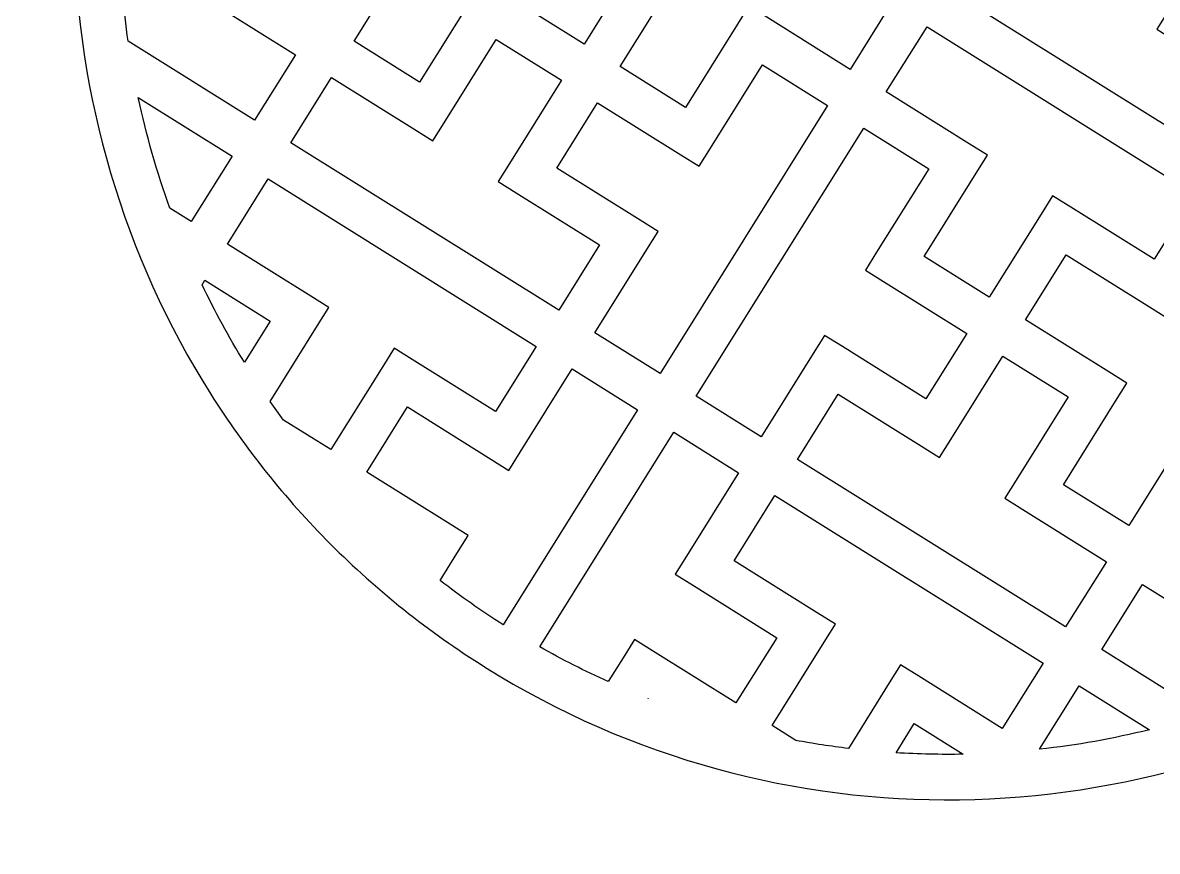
# Model space of a CAD drawing. Header units: centimetres. Extents: x -19.68 to -10.97, y -9.23 to -0.51.
# Drawn here: x -19.68 to -14.28, y -9.23 to -5.28 of the extents above; entities that cross this region are included whole.
import ezdxf

# ---------------------------------------------------------------- set-up
doc = ezdxf.new("R2010")
doc.units = ezdxf.units.CM
doc.header["$MEASUREMENT"] = 0
doc.layers.add('layer 1', color=7, linetype='Continuous')

msp = doc.modelspace()

# ---------------------------------------------------------------- linework, layer by layer
at = {"layer": 'layer 1', "color": 250}
for points, knots in [([(-13.06073, -1.27615), (-13.06073, -1.27615), (-13.0605, -1.27626), (-13.0605, -1.27626), (-13.0605, -1.27626), (-12.08755, -1.88426), (-11.45176, -2.83496), (-11.21123, -3.87684), (-11.21123, -3.87684), (-10.97074, -4.91847), (-11.12537, -6.05137), (-11.73313, -7.0241), (-11.73313, -7.0241), (-11.73313, -7.0241), (-11.7332, -7.02417), (-11.7332, -7.02417), (-11.7332, -7.02417), (-11.7332, -7.02417), (-11.73331, -7.0244), (-11.73331, -7.0244), (-11.73331, -7.0244), (-11.90343, -7.29662), (-12.10067, -7.54272), (-12.31949, -7.76135), (-12.31949, -7.76135), (-12.53783, -7.97951), (-12.77767, -8.17007), (-13.03343, -8.33173), (-13.03343, -8.33173), (-14.34775, -9.1625), (-16.08064, -9.22691), (-17.48136, -8.35165), (-17.48136, -8.35165), (-17.48136, -8.35165), (-17.48135, -8.35164), (-17.48135, -8.35164), (-17.48135, -8.35164), (-17.48135, -8.35164), (-17.48146, -8.35159), (-17.48146, -8.35159), (-17.48146, -8.35159), (-17.75368, -8.18148), (-17.99977, -7.98423), (-18.21841, -7.76541), (-18.21841, -7.76541), (-18.43657, -7.54707), (-18.62713, -7.30724), (-18.78879, -7.05148), (-18.78879, -7.05148), (-19.61956, -5.73715), (-19.68397, -4.00426), (-18.80871, -2.60354), (-18.80871, -2.60354), (-18.80871, -2.60354), (-18.8087, -2.60355), (-18.8087, -2.60355), (-18.8087, -2.60355), (-18.8087, -2.60355), (-18.80865, -2.60344), (-18.80865, -2.60344), (-18.80865, -2.60344), (-18.20064, -1.63049), (-17.24994, -0.9947), (-16.20806, -0.75416), (-16.20806, -0.75416), (-15.16643, -0.51369), (-14.03354, -0.66831), (-13.0608, -1.27608), (-13.0608, -1.27608), (-13.0608, -1.27608), (-13.06073, -1.27615), (-13.06073, -1.27615)], [0, 0, 0, 0, 0.0526316, 0.0526316, 0.0526316, 0.0526316, 0.1052632, 0.1052632, 0.1052632, 0.1052632, 0.1578947, 0.1578947, 0.1578947, 0.1578947, 0.2105263, 0.2105263, 0.2105263, 0.2105263, 0.2631579, 0.2631579, 0.2631579, 0.2631579, 0.3157895, 0.3157895, 0.3157895, 0.3157895, 0.3684211, 0.3684211, 0.3684211, 0.3684211, 0.4210526, 0.4210526, 0.4210526, 0.4210526, 0.4736842, 0.4736842, 0.4736842, 0.4736842, 0.5263158, 0.5263158, 0.5263158, 0.5263158, 0.5789474, 0.5789474, 0.5789474, 0.5789474, 0.6315789, 0.6315789, 0.6315789, 0.6315789, 0.6842105, 0.6842105, 0.6842105, 0.6842105, 0.7368421, 0.7368421, 0.7368421, 0.7368421, 0.7894737, 0.7894737, 0.7894737, 0.7894737, 0.8421053, 0.8421053, 0.8421053, 0.8421053, 0.8947368, 0.8947368, 0.8947368, 0.8947368, 1, 1, 1, 1]), ([(-17.30941, -4.0974), (-17.30941, -4.0974), (-18.10634, -5.37276), (-18.10634, -5.37276), (-18.10634, -5.37276), (-18.10634, -5.37276), (-17.79597, -5.5667), (-17.79597, -5.5667), (-17.79597, -5.5667), (-17.79597, -5.5667), (-17.54836, -5.17043), (-17.54836, -5.17043), (-17.54836, -5.17043), (-17.54836, -5.17043), (-17.49447, -5.0842), (-17.49447, -5.0842), (-17.49447, -5.0842), (-17.49447, -5.0842), (-17.40859, -5.13787), (-17.40859, -5.13787), (-17.40859, -5.13787), (-17.40859, -5.13787), (-17.01199, -5.38569), (-17.01199, -5.38569), (-17.01199, -5.38569), (-17.01199, -5.38569), (-16.81805, -5.07532), (-16.81805, -5.07532), (-16.81805, -5.07532), (-16.81805, -5.07532), (-17.2143, -4.8277), (-17.2143, -4.8277), (-17.2143, -4.8277), (-17.2143, -4.8277), (-17.30053, -4.77382), (-17.30053, -4.77382), (-17.30053, -4.77382), (-17.30053, -4.77382), (-17.24686, -4.68794), (-17.24686, -4.68794), (-17.24686, -4.68794), (-17.24686, -4.68794), (-16.99904, -4.29134), (-16.99904, -4.29134), (-16.99904, -4.29134), (-16.99904, -4.29134), (-17.30941, -4.0974), (-17.30941, -4.0974)], [0, 0, 0, 0, 0.0769231, 0.0769231, 0.0769231, 0.0769231, 0.1538462, 0.1538462, 0.1538462, 0.1538462, 0.2307692, 0.2307692, 0.2307692, 0.2307692, 0.3076923, 0.3076923, 0.3076923, 0.3076923, 0.3846154, 0.3846154, 0.3846154, 0.3846154, 0.4615385, 0.4615385, 0.4615385, 0.4615385, 0.5384615, 0.5384615, 0.5384615, 0.5384615, 0.6153846, 0.6153846, 0.6153846, 0.6153846, 0.6923077, 0.6923077, 0.6923077, 0.6923077, 0.7692308, 0.7692308, 0.7692308, 0.7692308, 0.8461538, 0.8461538, 0.8461538, 0.8461538, 1, 1, 1, 1]), ([(-15.74552, -5.50619), (-15.74552, -5.50619), (-15.55157, -5.19581), (-15.55157, -5.19581), (-15.55157, -5.19581), (-15.55157, -5.19581), (-16.82693, -4.39888), (-16.82693, -4.39888), (-16.82693, -4.39888), (-16.82693, -4.39888), (-17.02087, -4.70926), (-17.02087, -4.70926), (-17.02087, -4.70926), (-17.02087, -4.70926), (-16.62461, -4.95687), (-16.62461, -4.95687), (-16.62461, -4.95687), (-16.62461, -4.95687), (-16.53838, -5.01075), (-16.53838, -5.01075), (-16.53838, -5.01075), (-16.53838, -5.01075), (-16.59205, -5.09664), (-16.59205, -5.09664), (-16.59205, -5.09664), (-16.59205, -5.09664), (-16.83988, -5.49324), (-16.83988, -5.49324), (-16.83988, -5.49324), (-16.83988, -5.49324), (-16.5295, -5.68718), (-16.5295, -5.68718), (-16.5295, -5.68718), (-16.5295, -5.68718), (-16.28189, -5.29092), (-16.28189, -5.29092), (-16.28189, -5.29092), (-16.28189, -5.29092), (-16.228, -5.20469), (-16.228, -5.20469), (-16.228, -5.20469), (-16.228, -5.20469), (-16.14212, -5.25836), (-16.14212, -5.25836), (-16.14212, -5.25836), (-16.14212, -5.25836), (-15.74552, -5.50619), (-15.74552, -5.50619)], [0, 0, 0, 0, 0.0769231, 0.0769231, 0.0769231, 0.0769231, 0.1538462, 0.1538462, 0.1538462, 0.1538462, 0.2307692, 0.2307692, 0.2307692, 0.2307692, 0.3076923, 0.3076923, 0.3076923, 0.3076923, 0.3846154, 0.3846154, 0.3846154, 0.3846154, 0.4615385, 0.4615385, 0.4615385, 0.4615385, 0.5384615, 0.5384615, 0.5384615, 0.5384615, 0.6153846, 0.6153846, 0.6153846, 0.6153846, 0.6923077, 0.6923077, 0.6923077, 0.6923077, 0.7692308, 0.7692308, 0.7692308, 0.7692308, 0.8461538, 0.8461538, 0.8461538, 0.8461538, 1, 1, 1, 1]), ([(-19.22123, -4.9154), (-19.21691, -5.06824), (-19.20377, -5.22052), (-19.18206, -5.37144), (-19.18206, -5.37144), (-19.18206, -5.37144), (-18.57994, -5.74769), (-18.57994, -5.74769), (-18.57994, -5.74769), (-18.57994, -5.74769), (-18.38601, -5.43732), (-18.38601, -5.43732), (-18.38601, -5.43732), (-18.38601, -5.43732), (-18.78227, -5.1897), (-18.78227, -5.1897), (-18.78227, -5.1897), (-18.78227, -5.1897), (-18.86849, -5.13582), (-18.86849, -5.13582), (-18.86849, -5.13582), (-18.86849, -5.13582), (-18.81483, -5.04993), (-18.81483, -5.04993), (-18.81483, -5.04993), (-18.81483, -5.04993), (-18.567, -4.65334), (-18.567, -4.65334), (-18.567, -4.65334), (-18.567, -4.65334), (-18.87738, -4.45939), (-18.87738, -4.45939), (-18.87738, -4.45939), (-18.87738, -4.45939), (-19.12499, -4.85565), (-19.12499, -4.85565), (-19.12499, -4.85565), (-19.12499, -4.85565), (-19.17887, -4.94188), (-19.17887, -4.94188), (-19.17887, -4.94188), (-19.17887, -4.94188), (-19.22123, -4.9154), (-19.22123, -4.9154)], [0, 0, 0, 0, 0.0833333, 0.0833333, 0.0833333, 0.0833333, 0.1666667, 0.1666667, 0.1666667, 0.1666667, 0.25, 0.25, 0.25, 0.25, 0.3333333, 0.3333333, 0.3333333, 0.3333333, 0.4166667, 0.4166667, 0.4166667, 0.4166667, 0.5, 0.5, 0.5, 0.5, 0.5833333, 0.5833333, 0.5833333, 0.5833333, 0.6666667, 0.6666667, 0.6666667, 0.6666667, 0.75, 0.75, 0.75, 0.75, 0.8333333, 0.8333333, 0.8333333, 0.8333333, 1, 1, 1, 1]), ([(-15.07797, -4.82088), (-15.07797, -4.82088), (-15.27191, -5.13125), (-15.27191, -5.13125), (-15.27191, -5.13125), (-15.27191, -5.13125), (-13.99776, -5.92743), (-13.99776, -5.92743), (-13.99776, -5.92743), (-13.99776, -5.92743), (-13.80382, -5.61705), (-13.80382, -5.61705), (-13.80382, -5.61705), (-13.80382, -5.61705), (-14.20009, -5.36944), (-14.20009, -5.36944), (-14.20009, -5.36944), (-14.20009, -5.36944), (-14.28631, -5.31555), (-14.28631, -5.31555), (-14.28631, -5.31555), (-14.28631, -5.31555), (-14.23265, -5.22967), (-14.23265, -5.22967), (-14.23265, -5.22967), (-14.23265, -5.22967), (-13.98482, -4.83307), (-13.98482, -4.83307), (-13.98482, -4.83307), (-13.98482, -4.83307), (-14.2952, -4.63912), (-14.2952, -4.63912), (-14.2952, -4.63912), (-14.2952, -4.63912), (-14.54281, -5.03539), (-14.54281, -5.03539), (-14.54281, -5.03539), (-14.54281, -5.03539), (-14.59669, -5.12161), (-14.59669, -5.12161), (-14.59669, -5.12161), (-14.59669, -5.12161), (-14.68258, -5.06795), (-14.68258, -5.06795), (-14.68258, -5.06795), (-14.68258, -5.06795), (-15.07797, -4.82088), (-15.07797, -4.82088)], [0, 0, 0, 0, 0.0769231, 0.0769231, 0.0769231, 0.0769231, 0.1538462, 0.1538462, 0.1538462, 0.1538462, 0.2307692, 0.2307692, 0.2307692, 0.2307692, 0.3076923, 0.3076923, 0.3076923, 0.3076923, 0.3846154, 0.3846154, 0.3846154, 0.3846154, 0.4615385, 0.4615385, 0.4615385, 0.4615385, 0.5384615, 0.5384615, 0.5384615, 0.5384615, 0.6153846, 0.6153846, 0.6153846, 0.6153846, 0.6923077, 0.6923077, 0.6923077, 0.6923077, 0.7692308, 0.7692308, 0.7692308, 0.7692308, 0.8461538, 0.8461538, 0.8461538, 0.8461538, 1, 1, 1, 1]), ([(-15.37946, -5.30336), (-15.37946, -5.30336), (-15.5734, -5.61373), (-15.5734, -5.61373), (-15.5734, -5.61373), (-15.5734, -5.61373), (-15.17835, -5.86059), (-15.17835, -5.86059), (-15.17835, -5.86059), (-15.17835, -5.86059), (-15.09212, -5.91447), (-15.09212, -5.91447), (-15.09212, -5.91447), (-15.09212, -5.91447), (-15.14579, -6.00036), (-15.14579, -6.00036), (-15.14579, -6.00036), (-15.14579, -6.00036), (-15.39361, -6.39696), (-15.39361, -6.39696), (-15.39361, -6.39696), (-15.39361, -6.39696), (-15.08324, -6.59091), (-15.08324, -6.59091), (-15.08324, -6.59091), (-15.08324, -6.59091), (-14.83563, -6.19464), (-14.83563, -6.19464), (-14.83563, -6.19464), (-14.83563, -6.19464), (-14.78174, -6.10841), (-14.78174, -6.10841), (-14.78174, -6.10841), (-14.78174, -6.10841), (-14.69586, -6.16208), (-14.69586, -6.16208), (-14.69586, -6.16208), (-14.69586, -6.16208), (-14.29926, -6.40991), (-14.29926, -6.40991), (-14.29926, -6.40991), (-14.29926, -6.40991), (-14.10531, -6.09954), (-14.10531, -6.09954), (-14.10531, -6.09954), (-14.10531, -6.09954), (-15.37946, -5.30336), (-15.37946, -5.30336)], [0, 0, 0, 0, 0.0769231, 0.0769231, 0.0769231, 0.0769231, 0.1538462, 0.1538462, 0.1538462, 0.1538462, 0.2307692, 0.2307692, 0.2307692, 0.2307692, 0.3076923, 0.3076923, 0.3076923, 0.3076923, 0.3846154, 0.3846154, 0.3846154, 0.3846154, 0.4615385, 0.4615385, 0.4615385, 0.4615385, 0.5384615, 0.5384615, 0.5384615, 0.5384615, 0.6153846, 0.6153846, 0.6153846, 0.6153846, 0.6923077, 0.6923077, 0.6923077, 0.6923077, 0.7692308, 0.7692308, 0.7692308, 0.7692308, 0.8461538, 0.8461538, 0.8461538, 0.8461538, 1, 1, 1, 1]), ([(-18.21389, -5.54487), (-18.21389, -5.54487), (-18.40783, -5.85523), (-18.40783, -5.85523), (-18.40783, -5.85523), (-18.40783, -5.85523), (-17.13248, -6.65216), (-17.13248, -6.65216), (-17.13248, -6.65216), (-17.13248, -6.65216), (-16.93854, -6.34179), (-16.93854, -6.34179), (-16.93854, -6.34179), (-16.93854, -6.34179), (-17.3348, -6.09418), (-17.3348, -6.09418), (-17.3348, -6.09418), (-17.3348, -6.09418), (-17.42103, -6.04029), (-17.42103, -6.04029), (-17.42103, -6.04029), (-17.42103, -6.04029), (-17.36736, -5.95441), (-17.36736, -5.95441), (-17.36736, -5.95441), (-17.36736, -5.95441), (-17.11954, -5.55781), (-17.11954, -5.55781), (-17.11954, -5.55781), (-17.11954, -5.55781), (-17.42991, -5.36386), (-17.42991, -5.36386), (-17.42991, -5.36386), (-17.42991, -5.36386), (-17.67752, -5.76013), (-17.67752, -5.76013), (-17.67752, -5.76013), (-17.67752, -5.76013), (-17.7314, -5.84635), (-17.7314, -5.84635), (-17.7314, -5.84635), (-17.7314, -5.84635), (-17.81729, -5.79269), (-17.81729, -5.79269), (-17.81729, -5.79269), (-17.81729, -5.79269), (-18.21389, -5.54487), (-18.21389, -5.54487)], [0, 0, 0, 0, 0.0769231, 0.0769231, 0.0769231, 0.0769231, 0.1538462, 0.1538462, 0.1538462, 0.1538462, 0.2307692, 0.2307692, 0.2307692, 0.2307692, 0.3076923, 0.3076923, 0.3076923, 0.3076923, 0.3846154, 0.3846154, 0.3846154, 0.3846154, 0.4615385, 0.4615385, 0.4615385, 0.4615385, 0.5384615, 0.5384615, 0.5384615, 0.5384615, 0.6153846, 0.6153846, 0.6153846, 0.6153846, 0.6923077, 0.6923077, 0.6923077, 0.6923077, 0.7692308, 0.7692308, 0.7692308, 0.7692308, 0.8461538, 0.8461538, 0.8461538, 0.8461538, 1, 1, 1, 1]), ([(-16.64999, -6.95365), (-16.64999, -6.95365), (-15.85306, -5.6783), (-15.85306, -5.6783), (-15.85306, -5.6783), (-15.85306, -5.6783), (-16.16344, -5.48436), (-16.16344, -5.48436), (-16.16344, -5.48436), (-16.16344, -5.48436), (-16.41105, -5.88062), (-16.41105, -5.88062), (-16.41105, -5.88062), (-16.41105, -5.88062), (-16.46492, -5.96684), (-16.46492, -5.96684), (-16.46492, -5.96684), (-16.46492, -5.96684), (-16.55082, -5.91318), (-16.55082, -5.91318), (-16.55082, -5.91318), (-16.55082, -5.91318), (-16.94743, -5.66535), (-16.94743, -5.66535), (-16.94743, -5.66535), (-16.94743, -5.66535), (-17.14137, -5.97573), (-17.14137, -5.97573), (-17.14137, -5.97573), (-17.14137, -5.97573), (-16.7451, -6.22334), (-16.7451, -6.22334), (-16.7451, -6.22334), (-16.7451, -6.22334), (-16.65887, -6.27722), (-16.65887, -6.27722), (-16.65887, -6.27722), (-16.65887, -6.27722), (-16.71254, -6.36311), (-16.71254, -6.36311), (-16.71254, -6.36311), (-16.71254, -6.36311), (-16.96036, -6.75971), (-16.96036, -6.75971), (-16.96036, -6.75971), (-16.96036, -6.75971), (-16.64999, -6.95365), (-16.64999, -6.95365)], [0, 0, 0, 0, 0.0769231, 0.0769231, 0.0769231, 0.0769231, 0.1538462, 0.1538462, 0.1538462, 0.1538462, 0.2307692, 0.2307692, 0.2307692, 0.2307692, 0.3076923, 0.3076923, 0.3076923, 0.3076923, 0.3846154, 0.3846154, 0.3846154, 0.3846154, 0.4615385, 0.4615385, 0.4615385, 0.4615385, 0.5384615, 0.5384615, 0.5384615, 0.5384615, 0.6153846, 0.6153846, 0.6153846, 0.6153846, 0.6923077, 0.6923077, 0.6923077, 0.6923077, 0.7692308, 0.7692308, 0.7692308, 0.7692308, 0.8461538, 0.8461538, 0.8461538, 0.8461538, 1, 1, 1, 1]), ([(-19.13389, -5.64086), (-19.09566, -5.81923), (-19.0453, -5.99496), (-18.98306, -6.16666), (-18.98306, -6.16666), (-18.98306, -6.16666), (-18.88143, -6.23017), (-18.88143, -6.23017), (-18.88143, -6.23017), (-18.88143, -6.23017), (-18.68749, -5.9198), (-18.68749, -5.9198), (-18.68749, -5.9198), (-18.68749, -5.9198), (-19.13389, -5.64086), (-19.13389, -5.64086)], [0, 0, 0, 0, 0.2, 0.2, 0.2, 0.2, 0.4, 0.4, 0.4, 0.4, 0.6, 0.6, 0.6, 0.6, 1, 1, 1, 1]), ([(-15.68095, -5.78585), (-15.68095, -5.78585), (-16.47788, -7.0612), (-16.47788, -7.0612), (-16.47788, -7.0612), (-16.47788, -7.0612), (-16.16872, -7.25439), (-16.16872, -7.25439), (-16.16872, -7.25439), (-16.16872, -7.25439), (-15.92111, -6.85813), (-15.92111, -6.85813), (-15.92111, -6.85813), (-15.92111, -6.85813), (-15.86722, -6.7719), (-15.86722, -6.7719), (-15.86722, -6.7719), (-15.86722, -6.7719), (-15.78134, -6.82557), (-15.78134, -6.82557), (-15.78134, -6.82557), (-15.78134, -6.82557), (-15.38474, -7.0734), (-15.38474, -7.0734), (-15.38474, -7.0734), (-15.38474, -7.0734), (-15.19079, -6.76302), (-15.19079, -6.76302), (-15.19079, -6.76302), (-15.19079, -6.76302), (-15.58705, -6.51541), (-15.58705, -6.51541), (-15.58705, -6.51541), (-15.58705, -6.51541), (-15.67328, -6.46152), (-15.67328, -6.46152), (-15.67328, -6.46152), (-15.67328, -6.46152), (-15.61961, -6.37564), (-15.61961, -6.37564), (-15.61961, -6.37564), (-15.61961, -6.37564), (-15.37179, -5.97904), (-15.37179, -5.97904), (-15.37179, -5.97904), (-15.37179, -5.97904), (-15.68095, -5.78585), (-15.68095, -5.78585)], [0, 0, 0, 0, 0.0769231, 0.0769231, 0.0769231, 0.0769231, 0.1538462, 0.1538462, 0.1538462, 0.1538462, 0.2307692, 0.2307692, 0.2307692, 0.2307692, 0.3076923, 0.3076923, 0.3076923, 0.3076923, 0.3846154, 0.3846154, 0.3846154, 0.3846154, 0.4615385, 0.4615385, 0.4615385, 0.4615385, 0.5384615, 0.5384615, 0.5384615, 0.5384615, 0.6153846, 0.6153846, 0.6153846, 0.6153846, 0.6923077, 0.6923077, 0.6923077, 0.6923077, 0.7692308, 0.7692308, 0.7692308, 0.7692308, 0.8461538, 0.8461538, 0.8461538, 0.8461538, 1, 1, 1, 1]), ([(-18.50639, -7.0866), (-18.48558, -7.1164), (-18.46433, -7.14595), (-18.44265, -7.17524), (-18.44265, -7.17524), (-18.44265, -7.17524), (-18.21795, -7.31565), (-18.21795, -7.31565), (-18.21795, -7.31565), (-18.21795, -7.31565), (-17.97034, -6.91938), (-17.97034, -6.91938), (-17.97034, -6.91938), (-17.97034, -6.91938), (-17.91646, -6.83316), (-17.91646, -6.83316), (-17.91646, -6.83316), (-17.91646, -6.83316), (-17.83058, -6.88683), (-17.83058, -6.88683), (-17.83058, -6.88683), (-17.83058, -6.88683), (-17.43397, -7.13466), (-17.43397, -7.13466), (-17.43397, -7.13466), (-17.43397, -7.13466), (-17.24003, -6.82428), (-17.24003, -6.82428), (-17.24003, -6.82428), (-17.24003, -6.82428), (-18.51538, -6.02735), (-18.51538, -6.02735), (-18.51538, -6.02735), (-18.51538, -6.02735), (-18.70932, -6.33772), (-18.70932, -6.33772), (-18.70932, -6.33772), (-18.70932, -6.33772), (-18.31306, -6.58534), (-18.31306, -6.58534), (-18.31306, -6.58534), (-18.31306, -6.58534), (-18.22683, -6.63921), (-18.22683, -6.63921), (-18.22683, -6.63921), (-18.22683, -6.63921), (-18.2805, -6.7251), (-18.2805, -6.7251), (-18.2805, -6.7251), (-18.2805, -6.7251), (-18.50639, -7.0866), (-18.50639, -7.0866)], [0, 0, 0, 0, 0.0714286, 0.0714286, 0.0714286, 0.0714286, 0.1428571, 0.1428571, 0.1428571, 0.1428571, 0.2142857, 0.2142857, 0.2142857, 0.2142857, 0.2857143, 0.2857143, 0.2857143, 0.2857143, 0.3571429, 0.3571429, 0.3571429, 0.3571429, 0.4285714, 0.4285714, 0.4285714, 0.4285714, 0.5, 0.5, 0.5, 0.5, 0.5714286, 0.5714286, 0.5714286, 0.5714286, 0.6428571, 0.6428571, 0.6428571, 0.6428571, 0.7142857, 0.7142857, 0.7142857, 0.7142857, 0.7857143, 0.7857143, 0.7857143, 0.7857143, 0.8571429, 0.8571429, 0.8571429, 0.8571429, 1, 1, 1, 1]), ([(-14.41855, -7.67714), (-14.41855, -7.67714), (-13.62163, -6.40178), (-13.62163, -6.40178), (-13.62163, -6.40178), (-13.62163, -6.40178), (-13.9332, -6.20709), (-13.9332, -6.20709), (-13.9332, -6.20709), (-13.9332, -6.20709), (-14.18082, -6.60335), (-14.18082, -6.60335), (-14.18082, -6.60335), (-14.18082, -6.60335), (-14.2347, -6.68958), (-14.2347, -6.68958), (-14.2347, -6.68958), (-14.2347, -6.68958), (-14.32058, -6.63591), (-14.32058, -6.63591), (-14.32058, -6.63591), (-14.32058, -6.63591), (-14.71718, -6.38808), (-14.71718, -6.38808), (-14.71718, -6.38808), (-14.71718, -6.38808), (-14.91113, -6.69846), (-14.91113, -6.69846), (-14.91113, -6.69846), (-14.91113, -6.69846), (-14.51487, -6.94607), (-14.51487, -6.94607), (-14.51487, -6.94607), (-14.51487, -6.94607), (-14.42864, -6.99995), (-14.42864, -6.99995), (-14.42864, -6.99995), (-14.42864, -6.99995), (-14.48231, -7.08584), (-14.48231, -7.08584), (-14.48231, -7.08584), (-14.48231, -7.08584), (-14.73013, -7.48244), (-14.73013, -7.48244), (-14.73013, -7.48244), (-14.73013, -7.48244), (-14.41855, -7.67714), (-14.41855, -7.67714)], [0, 0, 0, 0, 0.0769231, 0.0769231, 0.0769231, 0.0769231, 0.1538462, 0.1538462, 0.1538462, 0.1538462, 0.2307692, 0.2307692, 0.2307692, 0.2307692, 0.3076923, 0.3076923, 0.3076923, 0.3076923, 0.3846154, 0.3846154, 0.3846154, 0.3846154, 0.4615385, 0.4615385, 0.4615385, 0.4615385, 0.5384615, 0.5384615, 0.5384615, 0.5384615, 0.6153846, 0.6153846, 0.6153846, 0.6153846, 0.6923077, 0.6923077, 0.6923077, 0.6923077, 0.7692308, 0.7692308, 0.7692308, 0.7692308, 0.8461538, 0.8461538, 0.8461538, 0.8461538, 1, 1, 1, 1]), ([(-18.8302, -6.53115), (-18.76983, -6.65715), (-18.70269, -6.78021), (-18.62895, -6.89975), (-18.62895, -6.89975), (-18.62895, -6.89975), (-18.5065, -6.70378), (-18.5065, -6.70378), (-18.5065, -6.70378), (-18.5065, -6.70378), (-18.81687, -6.50983), (-18.81687, -6.50983), (-18.81687, -6.50983), (-18.81687, -6.50983), (-18.8302, -6.53115), (-18.8302, -6.53115)], [0, 0, 0, 0, 0.2, 0.2, 0.2, 0.2, 0.4, 0.4, 0.4, 0.4, 0.6, 0.6, 0.6, 0.6, 1, 1, 1, 1]), ([(-14.72004, -8.15962), (-14.72004, -8.15962), (-14.5261, -7.84925), (-14.5261, -7.84925), (-14.5261, -7.84925), (-14.5261, -7.84925), (-14.92357, -7.60088), (-14.92357, -7.60088), (-14.92357, -7.60088), (-14.92357, -7.60088), (-15.00979, -7.547), (-15.00979, -7.547), (-15.00979, -7.547), (-15.00979, -7.547), (-14.95613, -7.46112), (-14.95613, -7.46112), (-14.95613, -7.46112), (-14.95613, -7.46112), (-14.7083, -7.06452), (-14.7083, -7.06452), (-14.7083, -7.06452), (-14.7083, -7.06452), (-15.01868, -6.87057), (-15.01868, -6.87057), (-15.01868, -6.87057), (-15.01868, -6.87057), (-15.26629, -7.26683), (-15.26629, -7.26683), (-15.26629, -7.26683), (-15.26629, -7.26683), (-15.32017, -7.35306), (-15.32017, -7.35306), (-15.32017, -7.35306), (-15.32017, -7.35306), (-15.40606, -7.29939), (-15.40606, -7.29939), (-15.40606, -7.29939), (-15.40606, -7.29939), (-15.80266, -7.05157), (-15.80266, -7.05157), (-15.80266, -7.05157), (-15.80266, -7.05157), (-15.99661, -7.36194), (-15.99661, -7.36194), (-15.99661, -7.36194), (-15.99661, -7.36194), (-14.72004, -8.15962), (-14.72004, -8.15962)], [0, 0, 0, 0, 0.0769231, 0.0769231, 0.0769231, 0.0769231, 0.1538462, 0.1538462, 0.1538462, 0.1538462, 0.2307692, 0.2307692, 0.2307692, 0.2307692, 0.3076923, 0.3076923, 0.3076923, 0.3076923, 0.3846154, 0.3846154, 0.3846154, 0.3846154, 0.4615385, 0.4615385, 0.4615385, 0.4615385, 0.5384615, 0.5384615, 0.5384615, 0.5384615, 0.6153846, 0.6153846, 0.6153846, 0.6153846, 0.6923077, 0.6923077, 0.6923077, 0.6923077, 0.7692308, 0.7692308, 0.7692308, 0.7692308, 0.8461538, 0.8461538, 0.8461538, 0.8461538, 1, 1, 1, 1]), ([(-17.69681, -7.93826), (-17.60114, -8.0125), (-17.50123, -8.08297), (-17.39712, -8.14932), (-17.39712, -8.14932), (-17.39712, -8.14932), (-16.75754, -7.12577), (-16.75754, -7.12577), (-16.75754, -7.12577), (-16.75754, -7.12577), (-17.06791, -6.93183), (-17.06791, -6.93183), (-17.06791, -6.93183), (-17.06791, -6.93183), (-17.31553, -7.32809), (-17.31553, -7.32809), (-17.31553, -7.32809), (-17.31553, -7.32809), (-17.36941, -7.41431), (-17.36941, -7.41431), (-17.36941, -7.41431), (-17.36941, -7.41431), (-17.4553, -7.36065), (-17.4553, -7.36065), (-17.4553, -7.36065), (-17.4553, -7.36065), (-17.8519, -7.11282), (-17.8519, -7.11282), (-17.8519, -7.11282), (-17.8519, -7.11282), (-18.04584, -7.4232), (-18.04584, -7.4232), (-18.04584, -7.4232), (-18.04584, -7.4232), (-17.64958, -7.67081), (-17.64958, -7.67081), (-17.64958, -7.67081), (-17.64958, -7.67081), (-17.56335, -7.72469), (-17.56335, -7.72469), (-17.56335, -7.72469), (-17.56335, -7.72469), (-17.61702, -7.81058), (-17.61702, -7.81058), (-17.61702, -7.81058), (-17.61702, -7.81058), (-17.69681, -7.93826), (-17.69681, -7.93826)], [0, 0, 0, 0, 0.0769231, 0.0769231, 0.0769231, 0.0769231, 0.1538462, 0.1538462, 0.1538462, 0.1538462, 0.2307692, 0.2307692, 0.2307692, 0.2307692, 0.3076923, 0.3076923, 0.3076923, 0.3076923, 0.3846154, 0.3846154, 0.3846154, 0.3846154, 0.4615385, 0.4615385, 0.4615385, 0.4615385, 0.5384615, 0.5384615, 0.5384615, 0.5384615, 0.6153846, 0.6153846, 0.6153846, 0.6153846, 0.6923077, 0.6923077, 0.6923077, 0.6923077, 0.7692308, 0.7692308, 0.7692308, 0.7692308, 0.8461538, 0.8461538, 0.8461538, 0.8461538, 1, 1, 1, 1]), ([(-17.22315, -8.25388), (-17.11606, -8.31463), (-17.00718, -8.3699), (-16.89681, -8.4196), (-16.89681, -8.4196), (-16.89681, -8.4196), (-16.82558, -8.3056), (-16.82558, -8.3056), (-16.82558, -8.3056), (-16.82558, -8.3056), (-16.77169, -8.21937), (-16.77169, -8.21937), (-16.77169, -8.21937), (-16.77169, -8.21937), (-16.68581, -8.27304), (-16.68581, -8.27304), (-16.68581, -8.27304), (-16.68581, -8.27304), (-16.28921, -8.52086), (-16.28921, -8.52086), (-16.28921, -8.52086), (-16.28921, -8.52086), (-16.09527, -8.21048), (-16.09527, -8.21048), (-16.09527, -8.21048), (-16.09527, -8.21048), (-16.49153, -7.96287), (-16.49153, -7.96287), (-16.49153, -7.96287), (-16.49153, -7.96287), (-16.57775, -7.90899), (-16.57775, -7.90899), (-16.57775, -7.90899), (-16.57775, -7.90899), (-16.52409, -7.8231), (-16.52409, -7.8231), (-16.52409, -7.8231), (-16.52409, -7.8231), (-16.27627, -7.4265), (-16.27627, -7.4265), (-16.27627, -7.4265), (-16.27627, -7.4265), (-16.58543, -7.23332), (-16.58543, -7.23332), (-16.58543, -7.23332), (-16.58543, -7.23332), (-17.22315, -8.25388), (-17.22315, -8.25388)], [0, 0, 0, 0, 0.0769231, 0.0769231, 0.0769231, 0.0769231, 0.1538462, 0.1538462, 0.1538462, 0.1538462, 0.2307692, 0.2307692, 0.2307692, 0.2307692, 0.3076923, 0.3076923, 0.3076923, 0.3076923, 0.3846154, 0.3846154, 0.3846154, 0.3846154, 0.4615385, 0.4615385, 0.4615385, 0.4615385, 0.5384615, 0.5384615, 0.5384615, 0.5384615, 0.6153846, 0.6153846, 0.6153846, 0.6153846, 0.6923077, 0.6923077, 0.6923077, 0.6923077, 0.7692308, 0.7692308, 0.7692308, 0.7692308, 0.8461538, 0.8461538, 0.8461538, 0.8461538, 1, 1, 1, 1]), ([(-16.00358, -8.69934), (-15.92052, -8.71476), (-15.83719, -8.72749), (-15.7537, -8.7375), (-15.7537, -8.7375), (-15.7537, -8.7375), (-15.55911, -8.42608), (-15.55911, -8.42608), (-15.55911, -8.42608), (-15.55911, -8.42608), (-15.50523, -8.33986), (-15.50523, -8.33986), (-15.50523, -8.33986), (-15.50523, -8.33986), (-15.41934, -8.39353), (-15.41934, -8.39353), (-15.41934, -8.39353), (-15.41934, -8.39353), (-15.02153, -8.6421), (-15.02153, -8.6421), (-15.02153, -8.6421), (-15.02153, -8.6421), (-14.82759, -8.33173), (-14.82759, -8.33173), (-14.82759, -8.33173), (-14.82759, -8.33173), (-16.10415, -7.53405), (-16.10415, -7.53405), (-16.10415, -7.53405), (-16.10415, -7.53405), (-16.2981, -7.84442), (-16.2981, -7.84442), (-16.2981, -7.84442), (-16.2981, -7.84442), (-15.90183, -8.09204), (-15.90183, -8.09204), (-15.90183, -8.09204), (-15.90183, -8.09204), (-15.8156, -8.14591), (-15.8156, -8.14591), (-15.8156, -8.14591), (-15.8156, -8.14591), (-15.86927, -8.2318), (-15.86927, -8.2318), (-15.86927, -8.2318), (-15.86927, -8.2318), (-16.1171, -8.62841), (-16.1171, -8.62841), (-16.1171, -8.62841), (-16.1171, -8.62841), (-16.00358, -8.69934), (-16.00358, -8.69934)], [0, 0, 0, 0, 0.0714286, 0.0714286, 0.0714286, 0.0714286, 0.1428571, 0.1428571, 0.1428571, 0.1428571, 0.2142857, 0.2142857, 0.2142857, 0.2142857, 0.2857143, 0.2857143, 0.2857143, 0.2857143, 0.3571429, 0.3571429, 0.3571429, 0.3571429, 0.4285714, 0.4285714, 0.4285714, 0.4285714, 0.5, 0.5, 0.5, 0.5, 0.5714286, 0.5714286, 0.5714286, 0.5714286, 0.6428571, 0.6428571, 0.6428571, 0.6428571, 0.7142857, 0.7142857, 0.7142857, 0.7142857, 0.7857143, 0.7857143, 0.7857143, 0.7857143, 0.8571429, 0.8571429, 0.8571429, 0.8571429, 1, 1, 1, 1]), ([(-14.05751, -8.57362), (-13.86511, -8.51179), (-13.67719, -8.43538), (-13.49563, -8.34474), (-13.49563, -8.34474), (-13.49563, -8.34474), (-13.26084, -7.96899), (-13.26084, -7.96899), (-13.26084, -7.96899), (-13.26084, -7.96899), (-13.57121, -7.77505), (-13.57121, -7.77505), (-13.57121, -7.77505), (-13.57121, -7.77505), (-13.81882, -8.17131), (-13.81882, -8.17131), (-13.81882, -8.17131), (-13.81882, -8.17131), (-13.8727, -8.25754), (-13.8727, -8.25754), (-13.8727, -8.25754), (-13.8727, -8.25754), (-13.95859, -8.20387), (-13.95859, -8.20387), (-13.95859, -8.20387), (-13.95859, -8.20387), (-14.35399, -7.9568), (-14.35399, -7.9568), (-14.35399, -7.9568), (-14.35399, -7.9568), (-14.54793, -8.26717), (-14.54793, -8.26717), (-14.54793, -8.26717), (-14.54793, -8.26717), (-14.05751, -8.57362), (-14.05751, -8.57362)], [0, 0, 0, 0, 0.1, 0.1, 0.1, 0.1, 0.2, 0.2, 0.2, 0.2, 0.3, 0.3, 0.3, 0.3, 0.4, 0.4, 0.4, 0.4, 0.5, 0.5, 0.5, 0.5, 0.6, 0.6, 0.6, 0.6, 0.7, 0.7, 0.7, 0.7, 0.8, 0.8, 0.8, 0.8, 1, 1, 1, 1]), ([(-14.84441, -8.74164), (-14.66793, -8.72217), (-14.49298, -8.69102), (-14.32082, -8.6484), (-14.32082, -8.6484), (-14.32082, -8.6484), (-14.65548, -8.43928), (-14.65548, -8.43928), (-14.65548, -8.43928), (-14.65548, -8.43928), (-14.84441, -8.74164), (-14.84441, -8.74164)], [0, 0, 0, 0, 0.25, 0.25, 0.25, 0.25, 0.5, 0.5, 0.5, 0.5, 1, 1, 1, 1]), ([(-16.70721, -8.49914), (-16.70721, -8.49914), (-16.70652, -8.49941), (-16.70652, -8.49941), (-16.70652, -8.49941), (-16.70652, -8.49941), (-16.70713, -8.49903), (-16.70713, -8.49903), (-16.70713, -8.49903), (-16.70713, -8.49903), (-16.70721, -8.49914), (-16.70721, -8.49914)], [0, 0, 0, 0, 0.25, 0.25, 0.25, 0.25, 0.5, 0.5, 0.5, 0.5, 1, 1, 1, 1]), ([(-15.52724, -8.75809), (-15.42071, -8.76469), (-15.31415, -8.76702), (-15.2078, -8.76504), (-15.2078, -8.76504), (-15.2078, -8.76504), (-15.44066, -8.61952), (-15.44066, -8.61952), (-15.44066, -8.61952), (-15.44066, -8.61952), (-15.52724, -8.75809), (-15.52724, -8.75809)], [0, 0, 0, 0, 0.25, 0.25, 0.25, 0.25, 0.5, 0.5, 0.5, 0.5, 1, 1, 1, 1])]:
    msp.add_open_spline(points, degree=3, knots=knots, dxfattribs=at)

doc.saveas('drawing.dxf')
